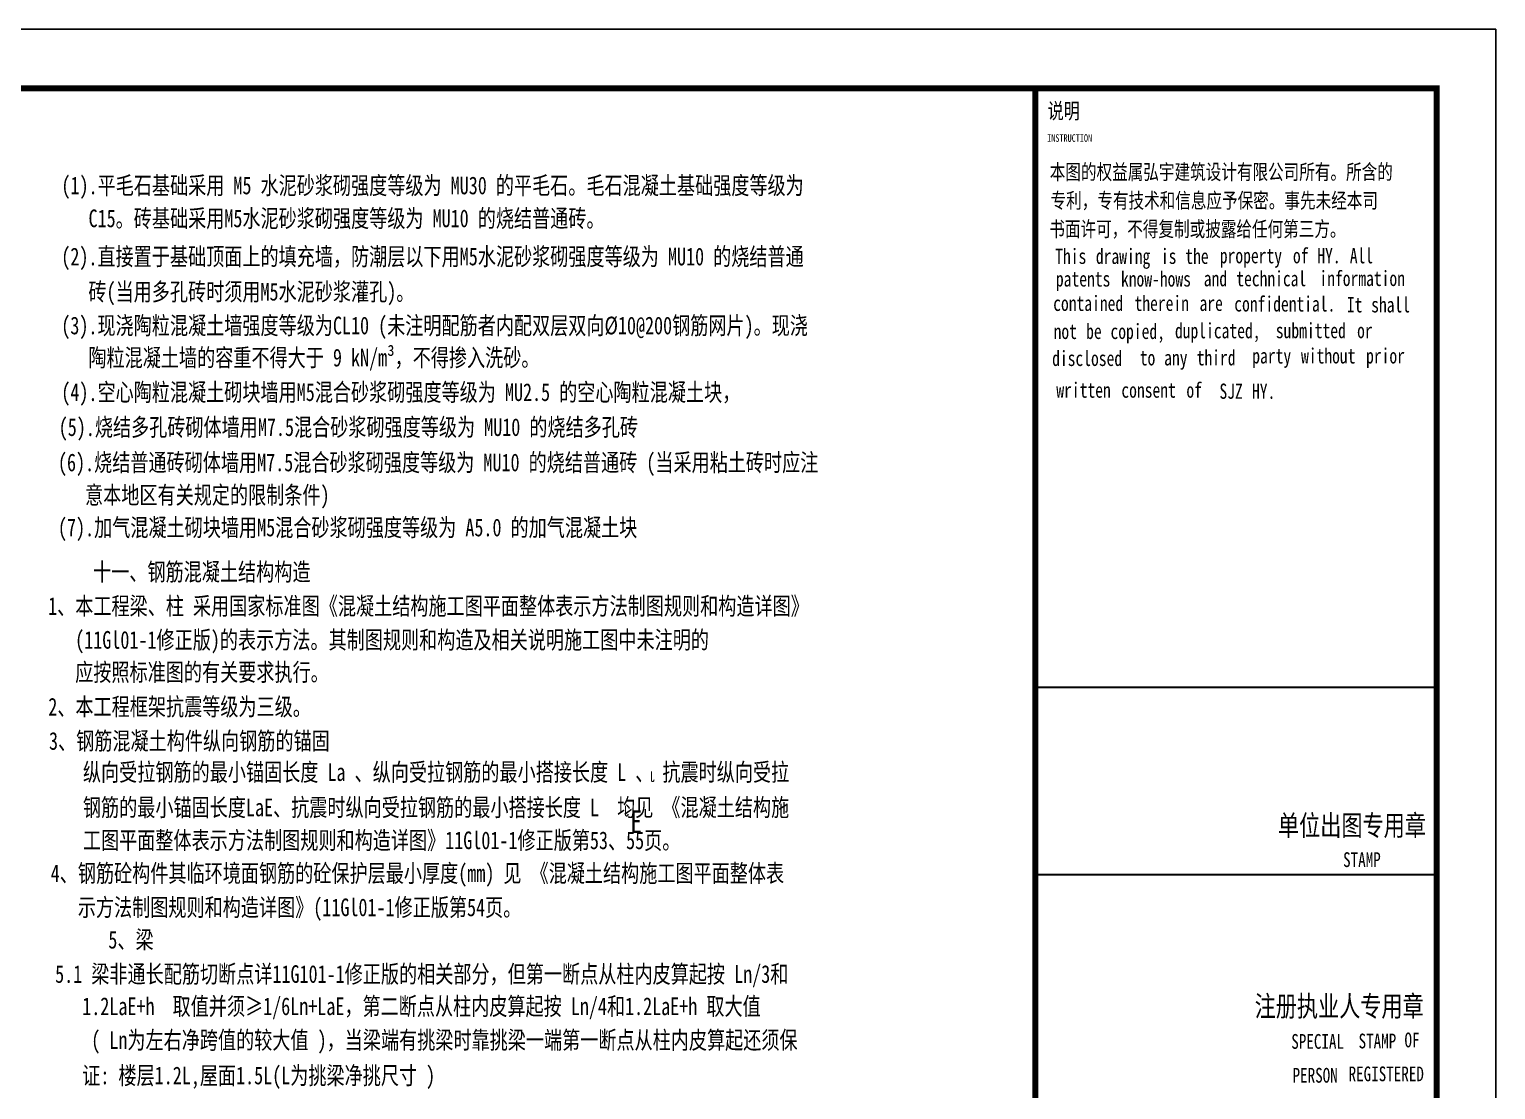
# Model space of a CAD drawing. Header units: millimetres. Extents: x 539196 to 807275, y 431843 to 1156631.
# Drawn here: x 592107 to 627244, y 1131215 to 1156631 of the extents above; entities that cross this region are included whole.
import ezdxf

# ---------------------------------------------------------------- set-up
doc = ezdxf.new("R2010")
doc.units = ezdxf.units.MM
doc.header["$MEASUREMENT"] = 0
for name, color, linetype in [('PUB_TEXT', 7, 'Continuous'), ('PUB_TITLE', 4, 'Continuous'), ('TK', 9, 'Continuous')]:
    doc.layers.add(name, color=color, linetype=linetype)
doc.styles.add('-宋体', font='', dxfattribs={"width": 0.8})
doc.styles.get('-宋体').set_extended_font_data('SimSun')

# ---------------------------------------------------------------- blocks, each defined once
blk = doc.blocks.new('图签11')
for p, q in [((3661956, -366171), (3661956, -326171)), ((3668756, -336322), (3661956, -336322)), ((3661956, -336322), (3668756, -336322)), ((3668732, -339499), (3662780, -339499))]:
    blk.add_line(p, q)
at = {"const_width": 34}
for points in [[(3661956, -336322), (3668756, -336322)], [(3661956, -339499), (3668732, -339499)]]:
    blk.add_lwpolyline(points, dxfattribs=at)
at = {"layer": 'PUB_TITLE', "const_width": 100}
blk.add_lwpolyline([(3661956, -326171), (3668756, -326171), (3668756, -366170), (3661956, -366170)], close=True, dxfattribs=at)
at = {"style": '-宋体', "width": 0.75}
for s, height, p in [('INSTRUCTION', 129.15, (3662157, -327077)), ('单位出图专用章', 350, (3666068, -338838)), ('STAMP', 250, (3667171, -339368)), ('注册执业人专用章', 350, (3665672, -341901)), ('SPECIAL', 250, (3666293, -342449)), ('STAMP', 250, (3667433, -342442)), ('OF', 250, (3668211, -342424)), ('PERSON', 250, (3666315, -343023)), ('REGISTERED', 250, (3667264, -342999))]:
    blk.add_text(s, height=height, dxfattribs=at).set_placement(p)
at = {"layer": 'TK', "color": 9, "style": '-宋体', "width": 0.75}
blk.add_text('说明', height=265.8, dxfattribs=at).set_placement((3662166, -326686))
at = {"layer": 'TK', "style": '-宋体', "width": 0.75}
for s, height, p in [('本图的权益属弘宇建筑设计有限公司所有。所含的', 258.23, (3662201, -327716)), ('专利，专有技术和信息应予保密。事先未经本司', 258.23, (3662214, -328201)), ('书面许可，不得复制或披露给任何第三方。', 258.23, (3662193, -328683)), ('This', 258.2, (3662293, -329146)), ('drawing', 258.2, (3662982, -329146)), ('is', 258.2, (3664084, -329146)), ('the', 258.2, (3664497, -329146)), ('property', 258.2, (3665082, -329136)), ('of', 258.2, (3666321, -329136)), ('HY.', 258.2, (3666734, -329136)), ('All', 258.2, (3667285, -329136)), ('patents', 258.2, (3662305, -329530)), ('know-hows', 258.2, (3663407, -329530)), ('and', 258.2, (3664810, -329525)), ('technical', 258.2, (3665361, -329525)), ('information', 258.23, (3666770, -329521)), ('contained', 258.2, (3662259, -329943)), ('therein', 258.2, (3663637, -329943)), ('confidential.', 258.23, (3665327, -329953)), ('are', 258.2, (3664738, -329943)), ('It', 258.2, (3667234, -329968)), ('shall', 258.2, (3667647, -329968)), ('not', 258.2, (3662266, -330419)), ('be', 258.2, (3662817, -330419)), ('copied,', 258.2, (3663230, -330419)), ('duplicated,', 258.23, (3664322, -330407)), ('submitted', 258.2, (3666031, -330405)), ('or', 258.2, (3667408, -330405)), ('disclosed', 258.2, (3662241, -330876)), ('to', 258.2, (3663726, -330866)), ('any', 258.2, (3664139, -330866)), ('third', 258.2, (3664690, -330866)), ('party', 258.2, (3665632, -330834)), ('without', 258.2, (3666458, -330834)), ('prior', 258.2, (3667560, -330834)), ('written', 258.2, (3662312, -331414)), ('consent', 258.2, (3663414, -331414)), ('of', 258.2, (3664516, -331414)), ('SJZ', 258.2, (3665076, -331433)), ('HY.', 258.2, (3665627, -331433))]:
    blk.add_text(s, height=height, dxfattribs=at).set_placement(p)

msp = doc.modelspace()

# ---------------------------------------------------------------- linework, layer by layer
at = {"const_width": 28.3}
for points in [[(607014.3, 1138849.2), (607014.3, 1138629.8)], [(607073, 1138629.8), (607073.5, 1138646.7)], [(606392.5, 1138023.3), (606392.5, 1137803.9)], [(606451.3, 1137803.9), (606451.7, 1137820.9)]]:
    msp.add_lwpolyline(points, dxfattribs=at)
for points in [[(607014.3, 1138629.8, 1), (607073, 1138629.8, 0.9151709)], [(606392.5, 1137803.9, 1), (606451.3, 1137803.9, 0.9151709)]]:
    msp.add_lwpolyline(points, format="xyb", dxfattribs=at)
at = {"layer": 'PUB_TITLE', "color": 1}
msp.add_lwpolyline([(543235.4, 1097231.5), (627244, 1097231.5), (627244, 1156631.5), (543235.4, 1156631.5)], close=True, dxfattribs=at)
at = {"layer": 'PUB_TITLE', "color": 1, "const_width": 141.4}
msp.add_lwpolyline([(546771.1, 1098645.7), (625829.7, 1098645.7), (625829.7, 1155217.2), (546771.1, 1155217.2)], close=True, dxfattribs=at)

# ---------------------------------------------------------------- block references
at = {"xscale": 1.41428571427241, "yscale": 1.41428571427241, "zscale": 1.414285714285714}
msp.add_blockref('图签11', (-4562839.4, 1616515.2), dxfattribs=at)

# ---------------------------------------------------------------- texts
at = {"style": '-宋体', "width": 0.75}
for s, height, p in [('(1).平毛石基础采用 M5 水泥砂浆砌强度等级为 MU30 的平毛石。毛石混凝土基础强度等级为', 424.286, (592876.5, 1152677.4)), ('   C15。砖基础采用M5水泥砂浆砌强度等级为 MU10 的烧结普通砖。', 424.286, (592876.5, 1151888.7)), ('(2).直接置于基础顶面上的填充墙，防潮层以下用M5水泥砂浆砌强度等级为 MU10 的烧结普通', 424.286, (592873.5, 1150973.5)), ('   砖(当用多孔砖时须用M5水泥砂浆灌孔)。', 424.286, (592873.5, 1150129.5)), ('(3).现浇陶粒混凝土墙强度等级为CL10 (未注明配筋者内配双层双向%%C10@200钢筋网片)。现浇', 424.286, (592873.5, 1149320.4)), ('   陶粒混凝土墙的容重不得大于 9 kN/m³，不得掺入洗砂。', 424.286, (592873.5, 1148550.7)), ('(4).空心陶粒混凝土砌块墙用M5混合砂浆砌强度等级为 MU2.5 的空心陶粒混凝土块，', 424.286, (592873.5, 1147721.9)), ('(5).烧结多孔砖砌体墙用M7.5混合砂浆砌强度等级为 MU10 的烧结多孔砖', 424.286, (592810.8, 1146883.9)), ('(6).烧结普通砖砌体墙用M7.5混合砂浆砌强度等级为 MU10 的烧结普通砖 (当采用粘土砖时应注', 424.286, (592793.1, 1146038)), ('   意本地区有关规定的限制条件)', 424.286, (592793.1, 1145257.1)), ('(7).加气混凝土砌块墙用M5混合砂浆砌强度等级为 A5.0 的加气混凝土块', 424.286, (592793.1, 1144479)), ('十一、钢筋混凝土结构构造', 424.286, (593635.2, 1143415.1)), ('1、本工程梁、柱 采用国家标准图《混凝土结构施工图平面整体表示方法制图规则和构造详图》', 424.286, (592556.7, 1142596.1)), ('   (11Gl01-1修正版)的表示方法。其制图规则和构造及相关说明施工图中未注明的', 424.286, (592556.7, 1141784.7)), ('   应按照标准图的有关要求执行。', 424.286, (592556.7, 1141010.6)), ('2、本工程框架抗震等级为三级。', 424.286, (592561.4, 1140182.9)), ('3、钢筋混凝土构件纵向钢筋的锚固', 424.286, (592578.3, 1139362.2)), ('纵向受拉钢筋的最小锚固长度 La 、纵向受拉钢筋的最小搭接长度 L 、 抗震时纵向受拉', 424.286, (593391.1, 1138615.3)), ('钢筋的最小锚固长度LaE、抗震时纵向受拉钢筋的最小搭接长度 L  均见 《混凝土结构施', 424.286, (593391.1, 1137769.1)), ('工图平面整体表示方法制图规则和构造详图》11Gl01-1修正版第53、55页。', 424.286, (593391.1, 1136980)), ('  4、钢筋砼构件其临环境面钢筋的砼保护层最小厚度(mm) 见 《混凝土结构施工图平面整体表', 424.286, (592185.9, 1136190.9)), ('     示方法制图规则和构造详图》(11Gl01-1修正版第54页。', 424.286, (592185.9, 1135373.7)), ('5、梁', 424.29, (594000, 1134597.8)), ('5.1 梁非通长配筋切断点详11G101-1修正版的相关部分，但第一断点从柱内皮算起按 Ln/3和', 424.286, (592725.4, 1133775.1)), ('   1.2LaE+h  取值并须≥1/6Ln+LaE，第二断点从柱内皮算起按 Ln/4和1.2LaE+h 取大值', 424.286, (592725.4, 1133002.9)), ('    ( Ln为左右净跨值的较大值 )，当梁端有挑梁时靠挑梁一端第一断点从柱内皮算起还须保', 424.286, (592725.4, 1132192.6)), ('   证: 楼层1.2L,屋面1.5L(L为挑梁净挑尺寸 )', 424.286, (592725.4, 1131344))]:
    msp.add_text(s, height=height, dxfattribs=at).set_placement(p)
at = {"layer": 'PUB_TEXT', "style": '-宋体', "width": 0.75}
msp.add_text('E', height=547.8, dxfattribs=at).set_placement((606509.1, 1137364.6))

doc.saveas('drawing.dxf')
